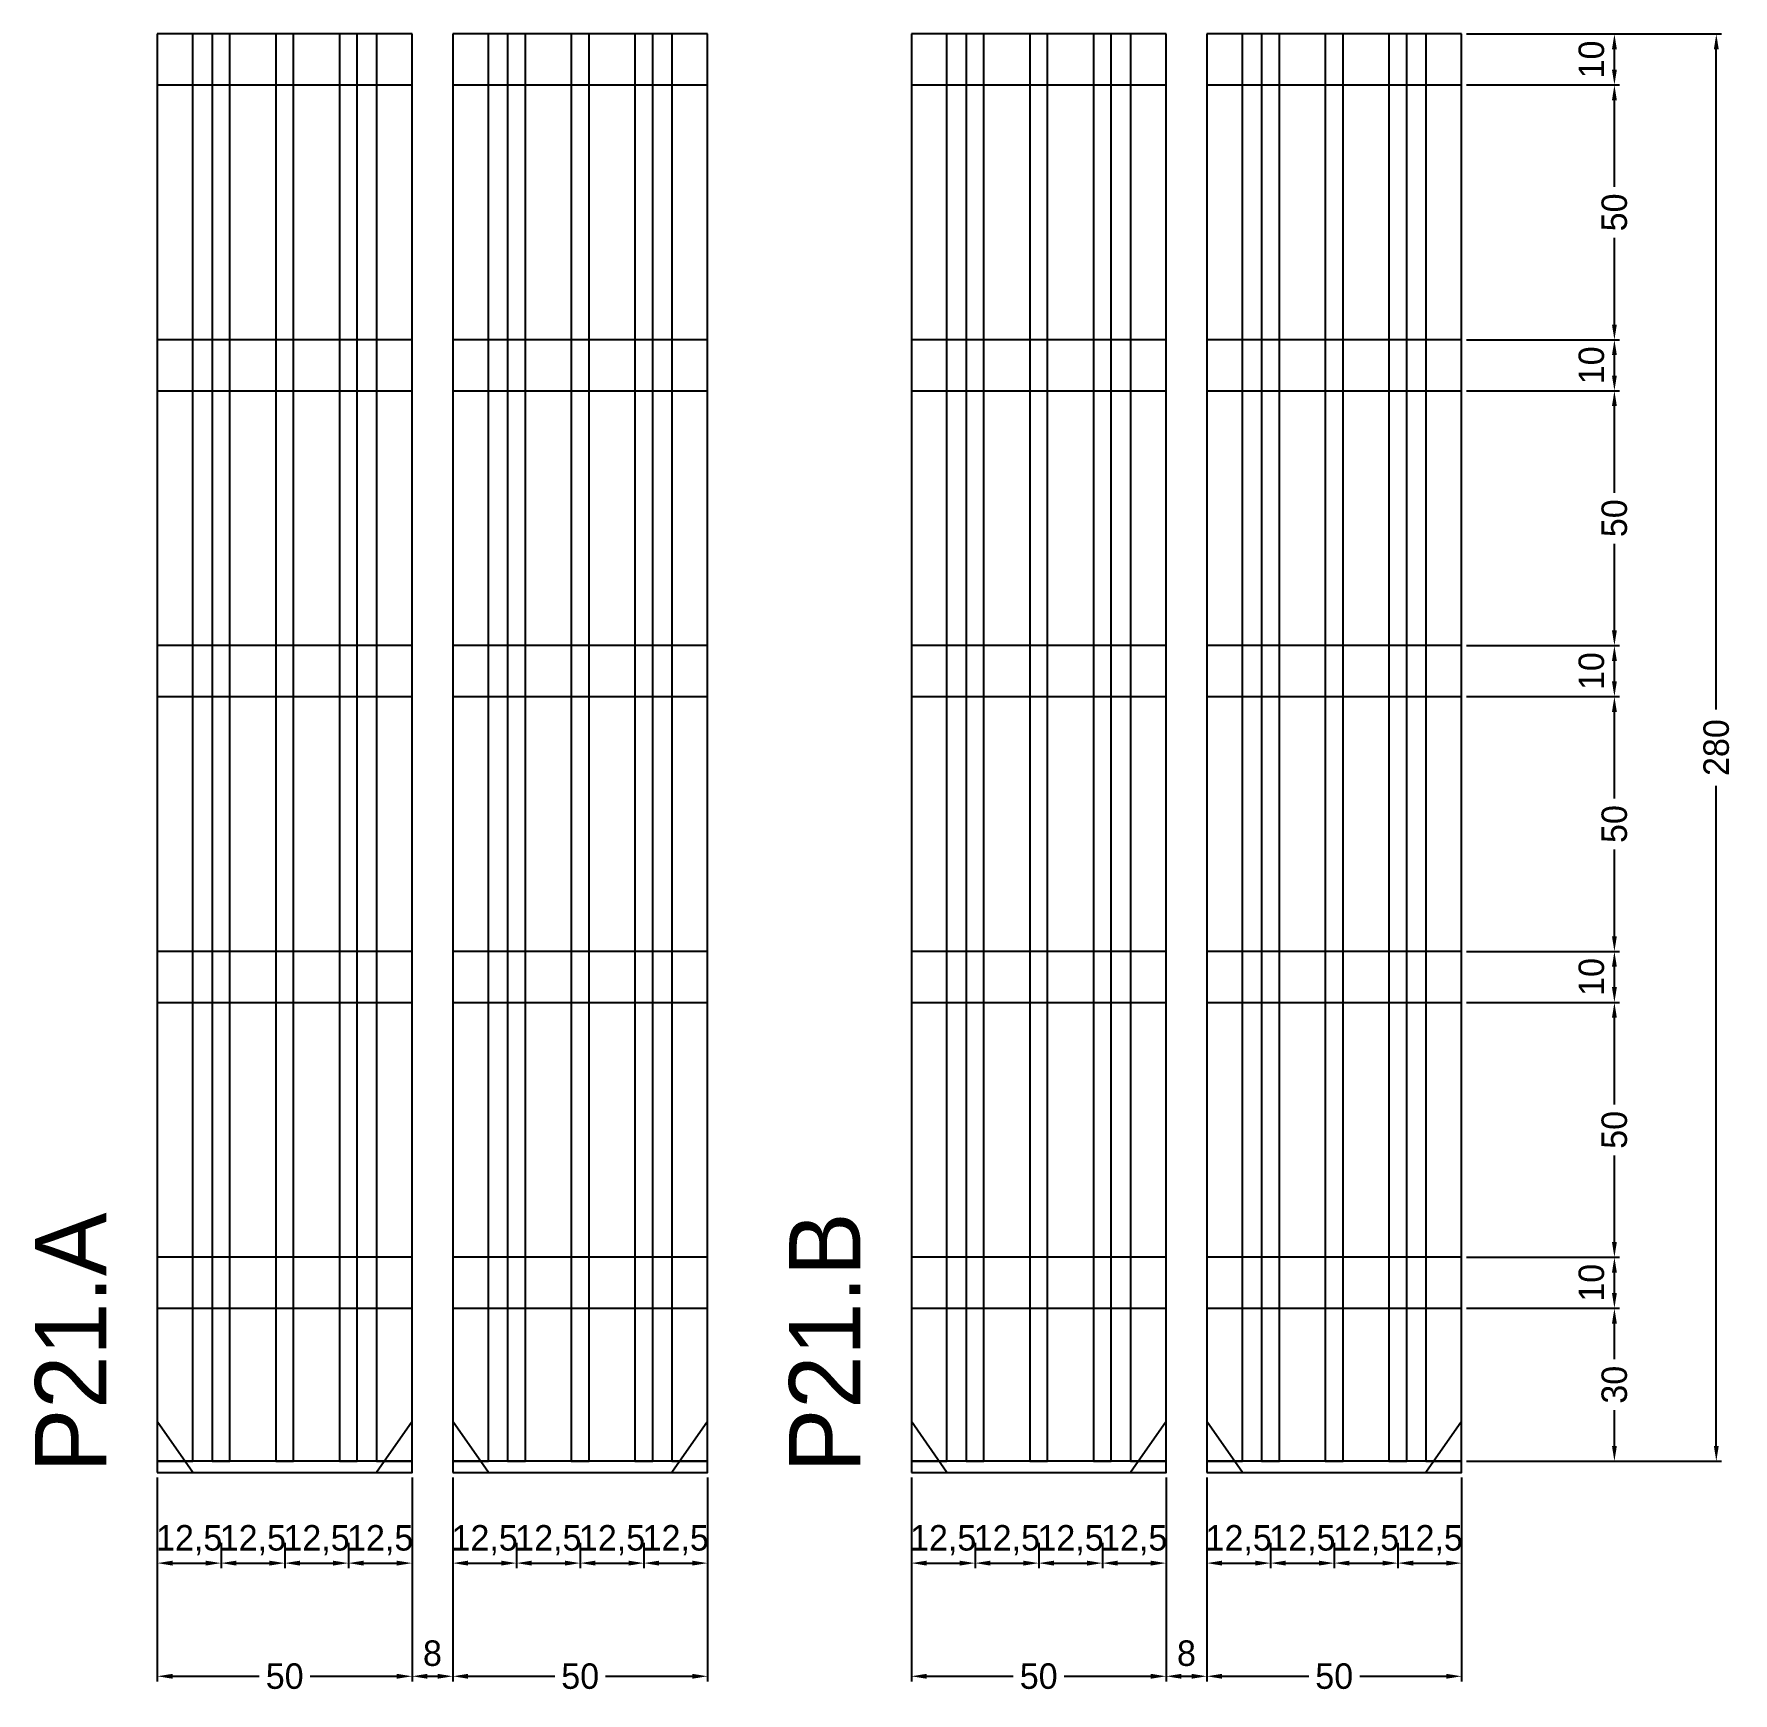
# Model space of a CAD drawing. Header units: centimetres. Extents: x -8500 to 4309, y -467 to 295.
# Drawn here: x 3975.8 to 4309.3, y -43.3 to 282.2 of the extents above; entities that cross this region are included whole.
import ezdxf

# ---------------------------------------------------------------- set-up
doc = ezdxf.new("R2010")
doc.units = ezdxf.units.CM
for name, color, linetype in [('COTA', 241, 'Continuous'), ('NOMENCLATURA', 7, 'Continuous'), ('SARR_2.2x10', 60, 'Continuous'), ('SARR_2.2x7', 40, 'Continuous'), ('SARR_3.5x7', 81, 'Continuous')]:
    doc.layers.add(name, color=color, linetype=linetype)
doc.dimstyles.new('PAINEL-NOVA', dxfattribs={"dimtxt": 5, "dimasz": 3, "dimexe": 1, "dimexo": 1, "dimgap": 1, "dimtad": 1, "dimcen": 2.5, "dimazin": 3, "dimtfac": 1, "dimtmove": 0, "dimatfit": 3})

# ---------------------------------------------------------------- blocks, each defined once
blk = doc.blocks.new('_CLOSEDFILLED')
at = {"color": 0, "linetype": 'BYBLOCK'}
blk.add_solid([(-1, 0.16), (0, 0), (-1, -0.16)], dxfattribs=at)
blk = doc.blocks.new('*D56')
for p, q in [((4000, -1), (4000, -41)), ((4050, -1), (4050, -41)), ((4003, -40), (4020, -40)), ((4030, -40), (4047, -40))]:
    blk.add_line(p, q)
at = {"layer": 'Defpoints'}
for p in [(4000, 0), (4050, 0), (4000, -40)]:
    blk.add_point(p, dxfattribs=at)
at = {"layer": 'COTA', "xscale": 3, "yscale": 3, "rotation": 180}
blk.add_blockref('_CLOSEDFILLED', (4000, -40), dxfattribs=at)
at = {"layer": 'COTA', "xscale": 3, "yscale": 3}
blk.add_blockref('_CLOSEDFILLED', (4050, -40), dxfattribs=at)
at = {"layer": 'COTA', "insert": (4025, -40), "char_height": 5, "attachment_point": 5}
blk.add_mtext('50', dxfattribs=at)
blk = doc.blocks.new('*D57')
for p, q in [((4050, -1), (4050, -41)), ((4058, -1), (4058, -41)), ((4053, -40), (4055, -40))]:
    blk.add_line(p, q)
at = {"layer": 'Defpoints'}
for p in [(4050, 0), (4058, 0), (4050, -40)]:
    blk.add_point(p, dxfattribs=at)
at = {"layer": 'COTA', "xscale": 3, "yscale": 3, "rotation": 180}
blk.add_blockref('_CLOSEDFILLED', (4050, -40), dxfattribs=at)
at = {"layer": 'COTA', "xscale": 3, "yscale": 3}
blk.add_blockref('_CLOSEDFILLED', (4058, -40), dxfattribs=at)
at = {"layer": 'COTA', "insert": (4054, -35.5), "char_height": 5, "attachment_point": 5}
blk.add_mtext('8', dxfattribs=at)
blk = doc.blocks.new('GRA-E')
at = {"layer": 'SARR_2.2x7'}
blk.add_lwpolyline([(0, 0), (7, 0), (0, 10)], close=True, dxfattribs=at)
blk = doc.blocks.new('GRA-D')
at = {"layer": 'SARR_2.2x7'}
blk.add_lwpolyline([(0, 0), (7, 0), (7, 10)], close=True, dxfattribs=at)
blk = doc.blocks.new('*D62')
for p, q in [((4058, -1), (4058, -41)), ((4108, -1), (4108, -41)), ((4061, -40), (4078, -40)), ((4088, -40), (4105, -40))]:
    blk.add_line(p, q)
at = {"layer": 'Defpoints'}
for p in [(4058, 0), (4108, 0), (4058, -40)]:
    blk.add_point(p, dxfattribs=at)
at = {"layer": 'COTA', "xscale": 3, "yscale": 3, "rotation": 180}
blk.add_blockref('_CLOSEDFILLED', (4058, -40), dxfattribs=at)
at = {"layer": 'COTA', "xscale": 3, "yscale": 3}
blk.add_blockref('_CLOSEDFILLED', (4108, -40), dxfattribs=at)
at = {"layer": 'COTA', "insert": (4083, -40), "char_height": 5, "attachment_point": 5}
blk.add_mtext('50', dxfattribs=at)
blk = doc.blocks.new('*D67')
for p, q in [((4148, -1), (4148, -41)), ((4198, -1), (4198, -41)), ((4151, -40), (4168, -40)), ((4178, -40), (4195, -40))]:
    blk.add_line(p, q)
at = {"layer": 'Defpoints'}
for p in [(4148, 0), (4198, 0), (4148, -40)]:
    blk.add_point(p, dxfattribs=at)
at = {"layer": 'COTA', "xscale": 3, "yscale": 3, "rotation": 180}
blk.add_blockref('_CLOSEDFILLED', (4148, -40), dxfattribs=at)
at = {"layer": 'COTA', "xscale": 3, "yscale": 3}
blk.add_blockref('_CLOSEDFILLED', (4198, -40), dxfattribs=at)
at = {"layer": 'COTA', "insert": (4173, -40), "char_height": 5, "attachment_point": 5}
blk.add_mtext('50', dxfattribs=at)
blk = doc.blocks.new('*D68')
for p, q in [((4198, -1), (4198, -41)), ((4206, -1), (4206, -41)), ((4201, -40), (4203, -40))]:
    blk.add_line(p, q)
at = {"layer": 'Defpoints'}
for p in [(4198, 0), (4206, 0), (4198, -40)]:
    blk.add_point(p, dxfattribs=at)
at = {"layer": 'COTA', "xscale": 3, "yscale": 3, "rotation": 180}
blk.add_blockref('_CLOSEDFILLED', (4198, -40), dxfattribs=at)
at = {"layer": 'COTA', "xscale": 3, "yscale": 3}
blk.add_blockref('_CLOSEDFILLED', (4206, -40), dxfattribs=at)
at = {"layer": 'COTA', "insert": (4202, -35.5), "char_height": 5, "attachment_point": 5}
blk.add_mtext('8', dxfattribs=at)
blk = doc.blocks.new('*D73')
for p, q in [((4206, -1), (4206, -41)), ((4256, -1), (4256, -41)), ((4209, -40), (4226, -40)), ((4236, -40), (4253, -40))]:
    blk.add_line(p, q)
at = {"layer": 'Defpoints'}
for p in [(4206, 0), (4256, 0), (4206, -40)]:
    blk.add_point(p, dxfattribs=at)
at = {"layer": 'COTA', "xscale": 3, "yscale": 3, "rotation": 180}
blk.add_blockref('_CLOSEDFILLED', (4206, -40), dxfattribs=at)
at = {"layer": 'COTA', "xscale": 3, "yscale": 3}
blk.add_blockref('_CLOSEDFILLED', (4256, -40), dxfattribs=at)
at = {"layer": 'COTA', "insert": (4231, -40), "char_height": 5, "attachment_point": 5}
blk.add_mtext('50', dxfattribs=at)
blk = doc.blocks.new('*D74')
for p, q in [((4257, 282.2), (4307, 282.2)), ((4306, 149.7), (4306, 279.2)), ((4306, 5.2), (4306, 134.7)), ((4257, 2.2), (4307, 2.2))]:
    blk.add_line(p, q)
at = {"layer": 'Defpoints'}
for p in [(4256, 282.2), (4256, 2.2), (4306, 2.2)]:
    blk.add_point(p, dxfattribs=at)
at = {"layer": 'COTA', "xscale": 3, "yscale": 3}
for p, rotation in [((4306, 282.2), 90), ((4306, 2.2), 270)]:
    blk.add_blockref('_CLOSEDFILLED', p, dxfattribs=dict(at, rotation=rotation))
at = {"layer": 'COTA', "insert": (4306, 142.2), "char_height": 5, "attachment_point": 5, "rotation": 90}
blk.add_mtext('280', dxfattribs=at)
blk = doc.blocks.new('*D75')
for p, q in [((4257, 32.2), (4287, 32.2)), ((4286, 22.2), (4286, 29.2)), ((4286, 5.2), (4286, 12.2)), ((4257, 2.2), (4287, 2.2))]:
    blk.add_line(p, q)
at = {"layer": 'Defpoints'}
for p in [(4256, 32.2), (4256, 2.2), (4286, 2.2)]:
    blk.add_point(p, dxfattribs=at)
at = {"layer": 'COTA', "xscale": 3, "yscale": 3}
for p, rotation in [((4286, 32.2), 90), ((4286, 2.2), 270)]:
    blk.add_blockref('_CLOSEDFILLED', p, dxfattribs=dict(at, rotation=rotation))
at = {"layer": 'COTA', "insert": (4286, 17.2), "char_height": 5, "attachment_point": 5, "rotation": 90}
blk.add_mtext('30', dxfattribs=at)
blk = doc.blocks.new('*D76')
for p, q in [((4257, 42.2), (4287, 42.2)), ((4286, 35.2), (4286, 39.2)), ((4257, 32.2), (4287, 32.2))]:
    blk.add_line(p, q)
at = {"layer": 'Defpoints'}
for p in [(4256, 42.2), (4256, 32.2), (4286, 32.2)]:
    blk.add_point(p, dxfattribs=at)
at = {"layer": 'COTA', "xscale": 3, "yscale": 3}
for p, rotation in [((4286, 42.2), 90), ((4286, 32.2), 270)]:
    blk.add_blockref('_CLOSEDFILLED', p, dxfattribs=dict(at, rotation=rotation))
at = {"layer": 'COTA', "insert": (4281.5, 37.2), "char_height": 5, "attachment_point": 5, "rotation": 90}
blk.add_mtext('10', dxfattribs=at)
blk = doc.blocks.new('*D77')
for p, q in [((4257, 92.2), (4287, 92.2)), ((4286, 72.2), (4286, 89.2)), ((4286, 45.2), (4286, 62.2)), ((4257, 42.2), (4287, 42.2))]:
    blk.add_line(p, q)
at = {"layer": 'Defpoints'}
for p in [(4256, 92.2), (4256, 42.2), (4286, 42.2)]:
    blk.add_point(p, dxfattribs=at)
at = {"layer": 'COTA', "xscale": 3, "yscale": 3}
for p, rotation in [((4286, 92.2), 90), ((4286, 42.2), 270)]:
    blk.add_blockref('_CLOSEDFILLED', p, dxfattribs=dict(at, rotation=rotation))
at = {"layer": 'COTA', "insert": (4286, 67.2), "char_height": 5, "attachment_point": 5, "rotation": 90}
blk.add_mtext('50', dxfattribs=at)
blk = doc.blocks.new('*D78')
for p, q in [((4257, 102.2), (4287, 102.2)), ((4286, 95.2), (4286, 99.2)), ((4257, 92.2), (4287, 92.2))]:
    blk.add_line(p, q)
at = {"layer": 'Defpoints'}
for p in [(4256, 102.2), (4256, 92.2), (4286, 92.2)]:
    blk.add_point(p, dxfattribs=at)
at = {"layer": 'COTA', "xscale": 3, "yscale": 3}
for p, rotation in [((4286, 102.2), 90), ((4286, 92.2), 270)]:
    blk.add_blockref('_CLOSEDFILLED', p, dxfattribs=dict(at, rotation=rotation))
at = {"layer": 'COTA', "insert": (4281.5, 97.2), "char_height": 5, "attachment_point": 5, "rotation": 90}
blk.add_mtext('10', dxfattribs=at)
blk = doc.blocks.new('*D79')
for p, q in [((4257, 152.2), (4287, 152.2)), ((4286, 132.2), (4286, 149.2)), ((4286, 105.2), (4286, 122.2)), ((4257, 102.2), (4287, 102.2))]:
    blk.add_line(p, q)
at = {"layer": 'Defpoints'}
for p in [(4256, 152.2), (4256, 102.2), (4286, 102.2)]:
    blk.add_point(p, dxfattribs=at)
at = {"layer": 'COTA', "xscale": 3, "yscale": 3}
for p, rotation in [((4286, 152.2), 90), ((4286, 102.2), 270)]:
    blk.add_blockref('_CLOSEDFILLED', p, dxfattribs=dict(at, rotation=rotation))
at = {"layer": 'COTA', "insert": (4286, 127.2), "char_height": 5, "attachment_point": 5, "rotation": 90}
blk.add_mtext('50', dxfattribs=at)
blk = doc.blocks.new('*D80')
for p, q in [((4257, 162.2), (4287, 162.2)), ((4286, 155.2), (4286, 159.2)), ((4257, 152.2), (4287, 152.2))]:
    blk.add_line(p, q)
at = {"layer": 'Defpoints'}
for p in [(4256, 162.2), (4256, 152.2), (4286, 152.2)]:
    blk.add_point(p, dxfattribs=at)
at = {"layer": 'COTA', "xscale": 3, "yscale": 3}
for p, rotation in [((4286, 162.2), 90), ((4286, 152.2), 270)]:
    blk.add_blockref('_CLOSEDFILLED', p, dxfattribs=dict(at, rotation=rotation))
at = {"layer": 'COTA', "insert": (4281.5, 157.2), "char_height": 5, "attachment_point": 5, "rotation": 90}
blk.add_mtext('10', dxfattribs=at)
blk = doc.blocks.new('*D81')
for p, q in [((4257, 212.2), (4287, 212.2)), ((4286, 192.2), (4286, 209.2)), ((4286, 165.2), (4286, 182.2)), ((4257, 162.2), (4287, 162.2))]:
    blk.add_line(p, q)
at = {"layer": 'Defpoints'}
for p in [(4256, 212.2), (4256, 162.2), (4286, 162.2)]:
    blk.add_point(p, dxfattribs=at)
at = {"layer": 'COTA', "xscale": 3, "yscale": 3}
for p, rotation in [((4286, 212.2), 90), ((4286, 162.2), 270)]:
    blk.add_blockref('_CLOSEDFILLED', p, dxfattribs=dict(at, rotation=rotation))
at = {"layer": 'COTA', "insert": (4286, 187.2), "char_height": 5, "attachment_point": 5, "rotation": 90}
blk.add_mtext('50', dxfattribs=at)
blk = doc.blocks.new('*D82')
for p, q in [((4257, 222.2), (4287, 222.2)), ((4286, 215.2), (4286, 219.2)), ((4257, 212.2), (4287, 212.2))]:
    blk.add_line(p, q)
at = {"layer": 'Defpoints'}
for p in [(4256, 222.2), (4256, 212.2), (4286, 212.2)]:
    blk.add_point(p, dxfattribs=at)
at = {"layer": 'COTA', "xscale": 3, "yscale": 3}
for p, rotation in [((4286, 222.2), 90), ((4286, 212.2), 270)]:
    blk.add_blockref('_CLOSEDFILLED', p, dxfattribs=dict(at, rotation=rotation))
at = {"layer": 'COTA', "insert": (4281.5, 217.2), "char_height": 5, "attachment_point": 5, "rotation": 90}
blk.add_mtext('10', dxfattribs=at)
blk = doc.blocks.new('*D83')
for p, q in [((4257, 272.2), (4287, 272.2)), ((4286, 252.2), (4286, 269.2)), ((4286, 225.2), (4286, 242.2)), ((4257, 222.2), (4287, 222.2))]:
    blk.add_line(p, q)
at = {"layer": 'Defpoints'}
for p in [(4256, 272.2), (4256, 222.2), (4286, 222.2)]:
    blk.add_point(p, dxfattribs=at)
at = {"layer": 'COTA', "xscale": 3, "yscale": 3}
for p, rotation in [((4286, 272.2), 90), ((4286, 222.2), 270)]:
    blk.add_blockref('_CLOSEDFILLED', p, dxfattribs=dict(at, rotation=rotation))
at = {"layer": 'COTA', "insert": (4286, 247.2), "char_height": 5, "attachment_point": 5, "rotation": 90}
blk.add_mtext('50', dxfattribs=at)
blk = doc.blocks.new('*D84')
for p, q in [((4257, 282.2), (4287, 282.2)), ((4286, 275.2), (4286, 279.2)), ((4257, 272.2), (4287, 272.2))]:
    blk.add_line(p, q)
at = {"layer": 'Defpoints'}
for p in [(4256, 282.2), (4256, 272.2), (4286, 272.2)]:
    blk.add_point(p, dxfattribs=at)
at = {"layer": 'COTA', "xscale": 3, "yscale": 3}
for p, rotation in [((4286, 282.2), 90), ((4286, 272.2), 270)]:
    blk.add_blockref('_CLOSEDFILLED', p, dxfattribs=dict(at, rotation=rotation))
at = {"layer": 'COTA', "insert": (4281.5, 277.2), "char_height": 5, "attachment_point": 5, "rotation": 90}
blk.add_mtext('10', dxfattribs=at)

msp = doc.modelspace()

# ---------------------------------------------------------------- linework, layer by layer
at = {"layer": 'SARR_2.2x10'}
for p, q in [((4050, 282.2), (4000, 282.2)), ((4000, 282.2), (4000, 272.2)), ((4050, 272.2), (4050, 282.2)), ((4108, 282.2), (4058, 282.2)), ((4058, 282.2), (4058, 272.2)), ((4108, 272.2), (4108, 282.2)), ((4198, 282.2), (4148, 282.2)), ((4148, 282.2), (4148, 272.2)), ((4198, 272.2), (4198, 282.2)), ((4256, 282.2), (4206, 282.2)), ((4206, 282.2), (4206, 272.2)), ((4256, 272.2), (4256, 282.2)), ((4000, 272.2), (4050, 272.2)), ((4058, 272.2), (4108, 272.2)), ((4148, 272.2), (4198, 272.2)), ((4206, 272.2), (4256, 272.2)), ((4050, 222.2), (4000, 222.2)), ((4000, 222.2), (4000, 212.2)), ((4050, 212.2), (4050, 222.2)), ((4108, 222.2), (4058, 222.2)), ((4058, 222.2), (4058, 212.2)), ((4108, 212.2), (4108, 222.2)), ((4198, 222.2), (4148, 222.2)), ((4148, 222.2), (4148, 212.2)), ((4198, 212.2), (4198, 222.2)), ((4256, 222.2), (4206, 222.2)), ((4206, 222.2), (4206, 212.2)), ((4256, 212.2), (4256, 222.2)), ((4000, 212.2), (4050, 212.2)), ((4058, 212.2), (4108, 212.2)), ((4148, 212.2), (4198, 212.2)), ((4206, 212.2), (4256, 212.2)), ((4050, 162.2), (4000, 162.2)), ((4000, 162.2), (4000, 152.2)), ((4050, 152.2), (4050, 162.2)), ((4108, 162.2), (4058, 162.2)), ((4058, 162.2), (4058, 152.2)), ((4108, 152.2), (4108, 162.2)), ((4198, 162.2), (4148, 162.2)), ((4148, 162.2), (4148, 152.2)), ((4198, 152.2), (4198, 162.2)), ((4256, 162.2), (4206, 162.2)), ((4206, 162.2), (4206, 152.2)), ((4256, 152.2), (4256, 162.2)), ((4000, 152.2), (4050, 152.2)), ((4058, 152.2), (4108, 152.2)), ((4148, 152.2), (4198, 152.2)), ((4206, 152.2), (4256, 152.2)), ((4050, 102.2), (4000, 102.2)), ((4000, 102.2), (4000, 92.2)), ((4050, 92.2), (4050, 102.2)), ((4108, 102.2), (4058, 102.2)), ((4058, 102.2), (4058, 92.2)), ((4108, 92.2), (4108, 102.2)), ((4198, 102.2), (4148, 102.2)), ((4148, 102.2), (4148, 92.2)), ((4198, 92.2), (4198, 102.2)), ((4256, 102.2), (4206, 102.2)), ((4206, 102.2), (4206, 92.2)), ((4256, 92.2), (4256, 102.2)), ((4000, 92.2), (4050, 92.2)), ((4058, 92.2), (4108, 92.2)), ((4148, 92.2), (4198, 92.2)), ((4206, 92.2), (4256, 92.2)), ((4050, 42.2), (4000, 42.2)), ((4000, 42.2), (4000, 32.2)), ((4050, 32.2), (4050, 42.2)), ((4108, 42.2), (4058, 42.2)), ((4058, 42.2), (4058, 32.2)), ((4108, 32.2), (4108, 42.2)), ((4198, 42.2), (4148, 42.2)), ((4148, 42.2), (4148, 32.2)), ((4198, 32.2), (4198, 42.2)), ((4256, 42.2), (4206, 42.2)), ((4206, 42.2), (4206, 32.2)), ((4256, 32.2), (4256, 42.2)), ((4000, 32.2), (4050, 32.2)), ((4058, 32.2), (4108, 32.2)), ((4148, 32.2), (4198, 32.2)), ((4206, 32.2), (4256, 32.2))]:
    msp.add_line(p, q, dxfattribs=at)
at = {"layer": 'SARR_2.2x7'}
for p, q in [((4007, 282.2), (4000, 282.2)), ((4000, 282.2), (4000, 2.2)), ((4007, 2.2), (4007, 282.2)), ((4050, 282.2), (4043, 282.2)), ((4043, 282.2), (4043, 2.2)), ((4050, 2.2), (4050, 282.2)), ((4065, 282.2), (4058, 282.2)), ((4058, 282.2), (4058, 2.2)), ((4065, 2.2), (4065, 282.2)), ((4108, 282.2), (4101, 282.2)), ((4101, 282.2), (4101, 2.2)), ((4108, 2.2), (4108, 282.2)), ((4155, 282.2), (4148, 282.2)), ((4148, 282.2), (4148, 2.2)), ((4155, 2.2), (4155, 282.2)), ((4198, 282.2), (4191, 282.2)), ((4191, 282.2), (4191, 2.2)), ((4198, 2.2), (4198, 282.2)), ((4213, 282.2), (4206, 282.2)), ((4206, 282.2), (4206, 2.2)), ((4213, 2.2), (4213, 282.2)), ((4256, 282.2), (4249, 282.2)), ((4249, 282.2), (4249, 2.2)), ((4256, 2.2), (4256, 282.2)), ((4050, 2.2), (4000, 2.2)), ((4000, 2.2), (4000, 0)), ((4000, 2.2), (4007, 2.2)), ((4000, 0), (4050, 0)), ((4043, 2.2), (4050, 2.2)), ((4050, 0), (4050, 2.2)), ((4108, 2.2), (4058, 2.2)), ((4058, 2.2), (4058, 0)), ((4058, 2.2), (4065, 2.2)), ((4058, 0), (4108, 0)), ((4101, 2.2), (4108, 2.2)), ((4108, 0), (4108, 2.2)), ((4198, 2.2), (4148, 2.2)), ((4148, 2.2), (4148, 0)), ((4148, 2.2), (4155, 2.2)), ((4148, 0), (4198, 0)), ((4191, 2.2), (4198, 2.2)), ((4198, 0), (4198, 2.2)), ((4256, 2.2), (4206, 2.2)), ((4206, 2.2), (4206, 0)), ((4206, 2.2), (4213, 2.2)), ((4206, 0), (4256, 0)), ((4249, 2.2), (4256, 2.2)), ((4256, 0), (4256, 2.2))]:
    msp.add_line(p, q, dxfattribs=at)
at = {"layer": 'SARR_3.5x7'}
for p, q in [((4014.25, 282.2), (4010.75, 282.2)), ((4010.75, 282.2), (4010.75, 2.2)), ((4014.25, 2.2), (4014.25, 282.2)), ((4026.75, 282.2), (4023.25, 282.2)), ((4023.25, 282.2), (4023.25, 2.2)), ((4026.75, 2.2), (4026.75, 282.2)), ((4039.25, 282.2), (4035.75, 282.2)), ((4035.75, 282.2), (4035.75, 2.2)), ((4039.25, 2.2), (4039.25, 282.2)), ((4072.25, 282.2), (4068.75, 282.2)), ((4068.75, 282.2), (4068.75, 2.2)), ((4072.25, 2.2), (4072.25, 282.2)), ((4084.75, 282.2), (4081.25, 282.2)), ((4081.25, 282.2), (4081.25, 2.2)), ((4084.75, 2.2), (4084.75, 282.2)), ((4097.25, 282.2), (4093.75, 282.2)), ((4093.75, 282.2), (4093.75, 2.2)), ((4097.25, 2.2), (4097.25, 282.2)), ((4162.25, 282.2), (4158.75, 282.2)), ((4158.75, 282.2), (4158.75, 2.2)), ((4162.25, 2.2), (4162.25, 282.2)), ((4174.75, 282.2), (4171.25, 282.2)), ((4171.25, 282.2), (4171.25, 2.2)), ((4174.75, 2.2), (4174.75, 282.2)), ((4187.25, 282.2), (4183.75, 282.2)), ((4183.75, 282.2), (4183.75, 2.2)), ((4187.25, 2.2), (4187.25, 282.2)), ((4220.25, 282.2), (4216.75, 282.2)), ((4216.75, 282.2), (4216.75, 2.2)), ((4220.25, 2.2), (4220.25, 282.2)), ((4232.75, 282.2), (4229.25, 282.2)), ((4229.25, 282.2), (4229.25, 2.2)), ((4232.75, 2.2), (4232.75, 282.2)), ((4245.25, 282.2), (4241.75, 282.2)), ((4241.75, 282.2), (4241.75, 2.2)), ((4245.25, 2.2), (4245.25, 282.2)), ((4010.75, 2.2), (4014.25, 2.2)), ((4023.25, 2.2), (4026.75, 2.2)), ((4035.75, 2.2), (4039.25, 2.2)), ((4068.75, 2.2), (4072.25, 2.2)), ((4081.25, 2.2), (4084.75, 2.2)), ((4093.75, 2.2), (4097.25, 2.2)), ((4158.75, 2.2), (4162.25, 2.2)), ((4171.25, 2.2), (4174.75, 2.2)), ((4183.75, 2.2), (4187.25, 2.2)), ((4216.75, 2.2), (4220.25, 2.2)), ((4229.25, 2.2), (4232.75, 2.2)), ((4241.75, 2.2), (4245.25, 2.2))]:
    msp.add_line(p, q, dxfattribs=at)

# ---------------------------------------------------------------- block references
at = {"layer": 'SARR_2.2x7'}
for name, p in [('GRA-E', (4000, 0)), ('GRA-D', (4043, 0)), ('GRA-E', (4058, 0)), ('GRA-D', (4101, 0)), ('GRA-E', (4148, 0)), ('GRA-D', (4191, 0)), ('GRA-E', (4206, 0)), ('GRA-D', (4249, 0))]:
    msp.add_blockref(name, p, dxfattribs=at)

# ---------------------------------------------------------------- texts
at = {"layer": 'NOMENCLATURA'}
for s, p in [('P21.A', (3990, 0)), ('P21.B', (4138, 0))]:
    msp.add_text(s, height=14, rotation=90, dxfattribs=at).set_placement(p)

# ---------------------------------------------------------------- dimensions: what is measured, and where the dimension line sits
at = {"layer": 'COTA'}
for base, p1, p2, picture, middle in [((4306, 2.2), (4256, 2.2), (4256, 282.2), '*D74', (4306, 142.2)), ((4286, 272.2), (4256, 272.2), (4256, 282.2), '*D84', (4281.5, 277.2)), ((4286, 222.2), (4256, 222.2), (4256, 272.2), '*D83', (4286, 247.2)), ((4286, 212.2), (4256, 212.2), (4256, 222.2), '*D82', (4281.5, 217.2)), ((4286, 162.2), (4256, 162.2), (4256, 212.2), '*D81', (4286, 187.2)), ((4286, 152.2), (4256, 152.2), (4256, 162.2), '*D80', (4281.5, 157.2)), ((4286, 102.2), (4256, 102.2), (4256, 152.2), '*D79', (4286, 127.2)), ((4286, 92.2), (4256, 92.2), (4256, 102.2), '*D78', (4281.5, 97.2)), ((4286, 42.2), (4256, 42.2), (4256, 92.2), '*D77', (4286, 67.2)), ((4286, 32.2), (4256, 32.2), (4256, 42.2), '*D76', (4281.5, 37.2)), ((4286, 2.2), (4256, 2.2), (4256, 32.2), '*D75', (4286, 17.2))]:
    dim = msp.add_linear_dim(base=base, p1=p1, p2=p2, angle=90, dimstyle='PAINEL-NOVA', dxfattribs=at)
    dim.commit()
    dim.dimension.update_dxf_attribs({"geometry": picture, "text_midpoint": middle})
for base, p1, p2, picture, middle in [((4000, -40), (4000, 0), (4050, 0), '*D56', (4025, -40)), ((4050, -40), (4050, 0), (4058, 0), '*D57', (4054, -35.5)), ((4058, -40), (4058, 0), (4108, 0), '*D62', (4083, -40)), ((4148, -40), (4148, 0), (4198, 0), '*D67', (4173, -40)), ((4198, -40), (4198, 0), (4206, 0), '*D68', (4202, -35.5)), ((4206, -40), (4206, 0), (4256, 0), '*D73', (4231, -40))]:
    dim = msp.add_linear_dim(base=base, p1=p1, p2=p2, dimstyle='PAINEL-NOVA', dxfattribs=at)
    dim.commit()
    dim.dimension.update_dxf_attribs({"geometry": picture, "text_midpoint": middle})
for base, p1, p2 in [((4000, -17.8), (4000, -12.8), (4012.5, -12.8)), ((4012.5, -17.8), (4012.5, -12.8), (4025, -12.8)), ((4025, -17.8), (4025, -12.8), (4037.5, -12.8)), ((4037.5, -17.8), (4037.5, -12.8), (4050, -12.8)), ((4058, -17.8), (4058, -12.8), (4070.5, -12.8)), ((4070.5, -17.8), (4070.5, -12.8), (4083, -12.8)), ((4083, -17.8), (4083, -12.8), (4095.5, -12.8)), ((4095.5, -17.8), (4095.5, -12.8), (4108, -12.8)), ((4148, -17.8), (4148, -12.8), (4160.5, -12.8)), ((4160.5, -17.8), (4160.5, -12.8), (4173, -12.8)), ((4173, -17.8), (4173, -12.8), (4185.5, -12.8)), ((4185.5, -17.8), (4185.5, -12.8), (4198, -12.8)), ((4206, -17.8), (4206, -12.8), (4218.5, -12.8)), ((4218.5, -17.8), (4218.5, -12.8), (4231, -12.8)), ((4231, -17.8), (4231, -12.8), (4243.5, -12.8)), ((4243.5, -17.8), (4243.5, -12.8), (4256, -12.8))]:
    msp.add_linear_dim(base=base, p1=p1, p2=p2, dimstyle='PAINEL-NOVA', dxfattribs=at).render()

doc.saveas('drawing.dxf')
